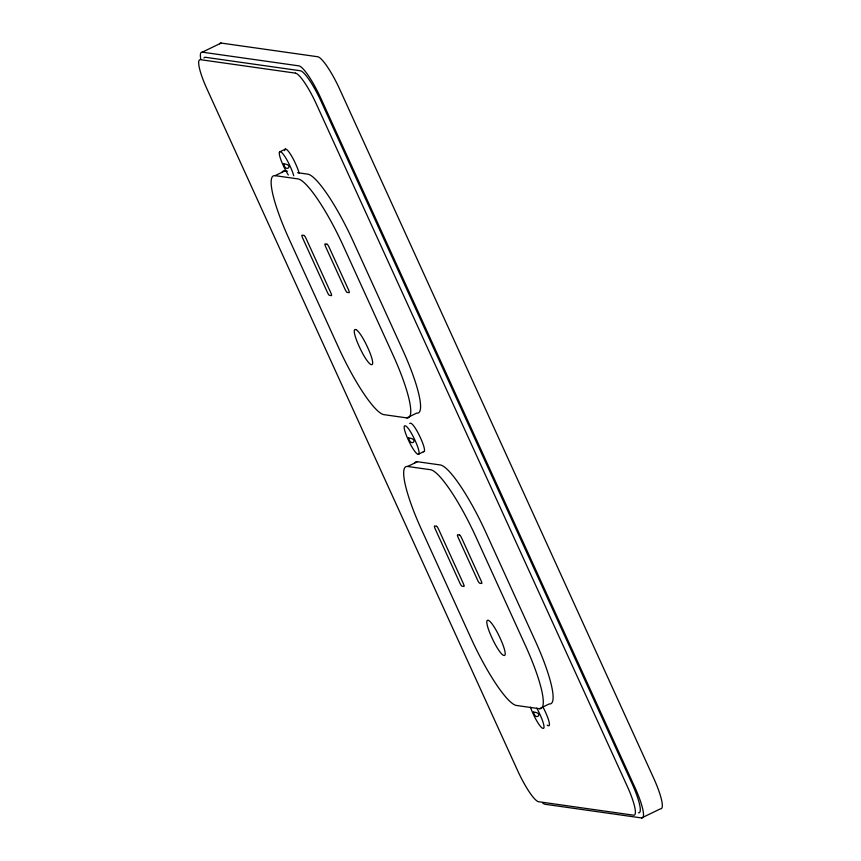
<?xml version="1.0" encoding="UTF-8"?>
<svg xmlns="http://www.w3.org/2000/svg" width="861" height="861" viewBox="0 0 861 861"><rect width="100%" height="100%" fill="white"/><g stroke="black" fill="none" stroke-linecap="round" stroke-linejoin="round"><path stroke-width="1.29" d="M200.785 59.323A35.161 6.544 64.2 0 1 202.292 52.166L221.116 43.05L317.666 56.74A35.161 6.544 64.2 0 1 339.88 89.598L653.682 778.183A35.161 6.544 64.2 0 1 660.419 808.834L641.596 817.95L545.045 804.26A35.161 6.544 64.2 0 1 542.548 802.893M288.317 174.998A14.809 2.755 64.2 0 1 285.325 169.768A21.848 4.068 64.2 0 1 282.882 164.623A14.809 2.755 64.2 0 1 280.04 151.719L285.443 149.104M297.583 172.706L307.721 174.148A72.173 13.421 64.2 0 1 353.311 241.586L402.819 350.212A72.173 13.421 64.2 0 1 416.638 413.14L406.812 417.897L384.006 414.658A72.173 13.421 64.2 0 1 338.405 347.231L288.898 238.594A72.173 13.421 64.2 0 1 275.089 175.666L284.905 170.909L287.434 171.274M418.317 454.285A14.809 2.755 64.2 0 0 416.939 444.814A21.848 4.068 64.2 0 0 414.711 439.702A14.809 2.755 64.2 0 0 406.414 426.443A21.848 4.068 64.2 0 0 404.961 425.808A14.809 2.755 64.2 0 0 407.791 438.723A21.848 4.068 64.2 0 0 410.245 443.867A14.809 2.755 64.2 0 0 416.853 453.65A21.848 4.068 64.2 0 0 418.317 454.285L423.709 451.67M407.619 466.468L417.434 461.722L440.251 464.951A72.173 13.421 64.2 0 1 485.841 532.389L535.348 641.025A72.173 13.421 64.2 0 1 549.167 703.954L539.341 708.711L516.535 705.471A72.173 13.421 64.2 0 1 470.935 638.033L421.427 529.397A72.173 13.421 64.2 0 1 407.619 466.468L430.425 469.708A72.173 13.421 64.2 0 1 476.025 537.146L525.533 645.782A72.173 13.421 64.2 0 1 539.341 708.711M202.292 52.166L298.842 65.856A35.161 6.544 64.2 0 1 321.056 98.714L634.858 787.288A35.161 6.544 64.2 0 1 641.596 817.95M275.089 175.666L297.895 178.894A72.173 13.421 64.2 0 1 343.496 246.332L393.003 354.969A72.173 13.421 64.2 0 1 406.812 417.897M423.3 451.605A21.848 4.068 64.2 0 0 424.344 451.336A14.809 2.755 64.2 0 0 420.878 438.755A21.848 4.068 64.2 0 0 418.424 433.61A14.809 2.755 64.2 0 0 410.762 423.257A21.848 4.068 64.2 0 0 409.718 423.537M547.165 725.134A14.809 2.755 64.2 0 0 548.22 725.705A21.848 4.068 64.2 0 0 549.264 725.425A14.809 2.755 64.2 0 0 545.788 712.854A21.848 4.068 64.2 0 0 543.345 707.71M530.43 707.204A14.809 2.755 64.2 0 0 532.701 712.811A21.848 4.068 64.2 0 0 535.155 717.966A14.809 2.755 64.2 0 0 541.763 727.749A21.848 4.068 64.2 0 0 543.226 728.374A14.809 2.755 64.2 0 0 541.86 718.913A21.848 4.068 64.2 0 0 539.632 713.801A14.809 2.755 64.2 0 0 536.747 708.097M299.122 173.147A14.809 2.755 64.2 0 0 295.969 164.666A21.848 4.068 64.2 0 0 293.515 159.511A14.809 2.755 64.2 0 0 285.852 149.157A21.848 4.068 64.2 0 0 284.808 149.437A14.809 2.755 64.2 0 0 284.625 150.664M280.04 151.719A21.848 4.068 64.2 0 1 281.504 152.343A14.809 2.755 64.2 0 1 289.802 165.603A21.848 4.068 64.2 0 1 292.03 170.726A14.809 2.755 64.2 0 1 293.719 175.762M281.805 172.544A72.173 13.421 64.2 0 1 284.905 170.909M414.335 463.358A72.173 13.421 64.2 0 1 417.434 461.722M638.496 812.816A33.31 6.199 64.2 0 0 632.114 783.779L321.357 101.878A33.31 6.199 64.2 0 0 300.317 70.753L205.392 57.289A33.31 6.199 64.2 0 0 203.96 58.042M219.609 43.846A35.161 6.544 64.2 0 1 221.116 43.05M283.71 163.891C285.658 173.556 294.408 164.688 283.764 163.859M408.62 437.991C410.955 448.064 419.425 438.798 408.62 437.991M533.529 712.09C535.488 721.755 544.227 712.876 533.594 712.058M295.409 73.131L200.484 59.667A33.31 6.199 64.2 0 0 206.866 88.715L517.622 770.606A33.31 6.199 64.2 0 0 538.663 801.731L633.588 815.195A33.31 6.199 64.2 0 0 627.206 786.158L316.45 104.256A33.31 6.199 64.2 0 0 295.409 73.131M304.019 235.473L302.017 235.182A3.326 0.624 64.2 0 0 302.663 238.088L327.341 292.245A3.326 0.624 64.2 0 0 329.44 295.355L331.442 295.635A3.326 0.624 64.2 0 0 330.796 292.729L306.118 238.583A3.326 0.624 64.2 0 0 304.019 235.473M327.051 244.212L325.06 243.921A3.326 0.624 64.2 0 0 325.695 246.827L345.035 289.285A3.326 0.624 64.2 0 0 347.144 292.396L349.135 292.675A3.326 0.624 64.2 0 0 348.501 289.77L329.16 247.322A3.326 0.624 64.2 0 0 327.051 244.212M355.679 329.559L355.27 329.505A18.501 3.444 64.2 0 0 358.811 345.638L359.575 347.306A18.501 3.444 64.2 0 0 371.263 364.601L371.672 364.655A18.501 3.444 64.2 0 0 368.131 348.522L367.367 346.854A18.501 3.444 64.2 0 0 355.679 329.559M436.549 526.275L434.547 525.996A3.326 0.624 64.2 0 0 435.192 528.902L459.871 583.048A3.326 0.624 64.2 0 0 461.97 586.158L463.971 586.449A3.326 0.624 64.2 0 0 463.326 583.543L438.647 529.386A3.326 0.624 64.2 0 0 436.549 526.275M459.58 535.015L457.589 534.735A3.326 0.624 64.2 0 0 458.224 537.641L477.564 580.088A3.326 0.624 64.2 0 0 479.674 583.198L481.665 583.489A3.326 0.624 64.2 0 0 481.03 580.583L461.69 538.125A3.326 0.624 64.2 0 0 459.58 535.015M488.209 620.372L487.8 620.307A18.501 3.444 64.2 0 0 491.34 636.451L492.105 638.119A18.501 3.444 64.2 0 0 503.793 655.404L504.202 655.469A18.501 3.444 64.2 0 0 500.661 639.336L499.897 637.657A18.501 3.444 64.2 0 0 488.209 620.372"/></g></svg>
